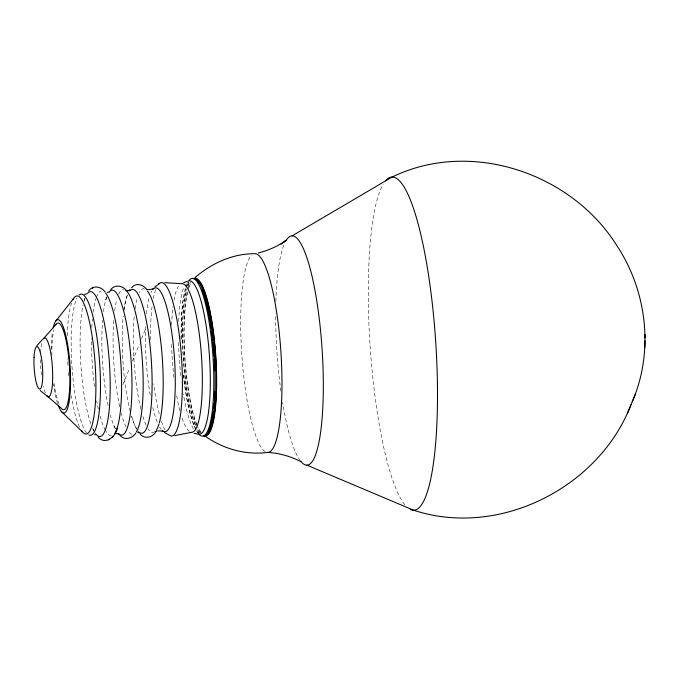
<?xml version="1.0" encoding="UTF-8"?>
<svg xmlns="http://www.w3.org/2000/svg" width="679" height="679" viewBox="0 0 679 679"><rect width="100%" height="100%" fill="white"/><g stroke="black" fill="none" stroke-linecap="round" stroke-linejoin="round"><path stroke-width="0.51" stroke-dasharray="3.4 2.55" d="M124.011 309.743L126.252 298.047L127.754 294.363M105.703 300.025L106.832 297.198M84.213 300.39L84.968 298.531M122.916 384.569L129.664 368.001M132.447 361.177L139.203 344.601M141.588 338.753L145.96 328.025M185.868 288.091L182.787 302.248L181.42 318.307L181.174 339.313M186.275 287.107L188.278 282.201M188.108 282.498L187.642 283.007L189.152 281.921M154.804 431.623L152.902 432.489A72.067 14.191 86.2 0 1 148.09 428.763M144.585 288.991L143.6 288.651A72.067 14.191 86.2 0 0 139.28 292.556M198.922 432.905L197.275 431.878L198.005 432.591L196.596 430.019M113.817 425.555L115.311 428.288M196.129 429.17L193.795 424.884L194.033 425.444L189.933 412.798L186.496 396.825L183.355 373.857M136.428 428.415L134.442 424.791L131.641 416.117M92.471 428.033L94.466 431.683M111.246 435.816A72.628 14.301 86.2 0 1 105.907 431.275M105.406 430.41A72.628 14.301 86.2 0 1 100.042 415.879M98.387 409.182A72.628 14.301 86.2 0 1 96.698 400.899M94.474 386.623A72.628 14.301 86.2 0 1 91.504 338.482M91.818 327.346A72.628 14.301 86.2 0 1 92.395 318.943M93.125 312.289A72.628 14.301 86.2 0 1 96.019 298.471M96.376 297.444A72.628 14.301 86.2 0 1 101.129 290.977M132.057 434.297A72.628 14.301 86.2 0 1 127.966 430.63M125.988 427.023A72.628 14.301 86.2 0 1 121.312 413.35M119.733 406.755A72.628 14.301 86.2 0 1 113.707 320.581M114.683 310.863A72.628 14.301 86.2 0 1 116.907 299.286M118.698 294.168A72.628 14.301 86.2 0 1 123.434 289.432M146.138 425.181A72.067 14.191 86.2 0 1 142.683 415.828M140.816 408.911A72.067 14.191 86.2 0 1 134.383 314.547M135.07 308.818A72.067 14.191 86.2 0 1 137.124 298.429M265.149 451.603A99.567 19.598 86.2 0 1 241.868 355.609A99.567 19.598 86.2 0 1 251.595 255.27M79.528 427.066A69.224 13.631 86.2 0 1 71.303 395.815M68.766 375.877A69.224 13.631 86.2 0 1 68.307 370.564M67.925 365.268A69.224 13.631 86.2 0 1 67.569 358.911M67.323 335.698A69.224 13.631 86.2 0 1 71.516 303.182M86.615 432.973A70.743 13.928 86.2 0 1 72.033 367.297A70.743 13.928 86.2 0 1 77.016 297.962M95.977 434.178A72.628 14.301 86.2 0 1 94.992 432.829M94.5 432.031A72.628 14.301 86.2 0 1 92.539 428.143M90.791 423.637A72.628 14.301 86.2 0 1 83.101 304.888M83.933 301.476A72.628 14.301 86.2 0 1 84.977 298.208M115.277 428.78A72.628 14.301 86.2 0 1 110.405 415.192M108.097 405.473A72.628 14.301 86.2 0 1 102.58 320.293M103.48 311.602A72.628 14.301 86.2 0 1 106.739 296.757M137.514 430.214A72.067 14.191 86.2 0 1 131.616 416.567M130.198 411.474A72.067 14.191 86.2 0 1 123.213 316.253M123.85 310.651A72.067 14.191 86.2 0 1 127.822 294.092M161.169 429.306A72.067 14.191 86.2 0 1 159.701 427.176M157.273 422.185A72.067 14.191 86.2 0 1 152.69 407.171M150.212 395.008A72.067 14.191 86.2 0 1 145.722 324.044M146.477 313.74A72.067 14.191 86.2 0 1 149.219 297.623M150.993 292.547A72.067 14.191 86.2 0 1 151.773 291.019M165.014 429.926A76.888 15.133 86.2 0 1 161.322 420.878M159.251 413.825A76.888 15.133 86.2 0 1 153.632 383.754M150.543 339.789A76.888 15.133 86.2 0 1 152.232 305.312M153.301 298.667A76.888 15.133 86.2 0 1 155.686 289.602M189.356 431.428A74.461 14.658 86.2 0 1 181.794 417.118M179.935 410.744A74.461 14.658 86.2 0 1 176.608 395.399M173.985 377.507A74.461 14.658 86.2 0 1 171.592 344.015M171.634 325.122A74.461 14.658 86.2 0 1 173.018 306.585M173.977 300.237A74.461 14.658 86.2 0 1 178.467 286.3M193.396 428.916A76.888 15.133 86.2 0 1 183.398 394.193M180.792 375.614A76.888 15.133 86.2 0 1 178.509 340.994M178.687 321.337A76.888 15.133 86.2 0 1 183.992 286.733M197.869 432.939A79.036 15.558 86.2 0 1 196.435 430.707M195.959 429.832A79.036 15.558 86.2 0 1 183.381 375.02M181.106 339.169A79.036 15.558 86.2 0 1 185.24 289.152M185.893 286.971A79.036 15.558 86.2 0 1 187.71 282.523M199.694 433.465A79.036 15.558 86.2 0 1 197.309 429.739M195.425 425.657A79.036 15.558 86.2 0 1 186.589 289.059M187.582 285.867A79.036 15.558 86.2 0 1 189.441 281.734M199.677 432.387A77.915 15.337 86.2 0 1 197.801 429.578M195.476 424.689A77.915 15.337 86.2 0 1 186.759 290.026M187.871 286.521A77.915 15.337 86.2 0 1 189.526 282.888M201.145 432.285A77.915 15.337 86.2 0 1 197.861 426.709M196.944 424.587A77.915 15.337 86.2 0 1 187.777 291.69M188.957 287.523A77.915 15.337 86.2 0 1 190.994 282.795M201.162 433.363A79.036 15.558 86.2 0 1 197.827 427.711M196.893 425.563A79.036 15.558 86.2 0 1 187.421 291.469M188.058 288.965A79.036 15.558 86.2 0 1 190.527 282.337M300.339 460.752A114.878 22.619 86.2 0 1 282.608 402.384M280.911 391.155A114.878 22.619 86.2 0 1 275.691 313.851M275.886 301.434A114.878 22.619 86.2 0 1 283.992 244.771M404.786 504.726A166.958 32.864 86.2 0 1 370.157 346.689A166.958 32.864 86.2 0 1 383.143 184.204M45.323 392.869A29.494 5.805 86.2 0 1 43.354 386.334M41.461 375.054A29.494 5.805 86.2 0 1 40.468 359.828M40.596 352.715A29.494 5.805 86.2 0 1 42.022 341.902M59.014 404.022A43.464 8.555 86.2 0 1 53.726 381.004M51.867 355.321A43.464 8.555 86.2 0 1 53.93 329.739M57.647 403.504A46.758 9.2 86.2 0 1 53.429 383.89M51.188 349.21A46.758 9.2 86.2 0 1 52.521 331.428"/><path stroke-width="1.02" d="M632.225 401.832C654.191 351.23 646.951 290.807 616.591 245.187C571.031 172.78 470.394 138.932 392.114 177.032L292.089 235.876M644.821 347.325L644.94 340.799M644.982 337.955L645.05 334.518M117.492 427.049C116.737 435.867 105.686 445.789 98.124 437.149M306.916 465.149L413.664 510.235C499.048 538.345 599.226 487.649 631.054 404.574M627.472 413.358L635.34 394.219M129.256 290.671L129.791 289.534M156.17 431.199C153.208 437.361 144.78 439.78 139.984 433.94M152.452 289.789L153.522 288.193M36.853 345.747L42.471 339.492M135.927 432.922C132.507 438.49 124.741 440.866 119.979 435.324M55.568 321.362L73.714 298.353M195.238 277.397C211.755 263.129 232.829 253.564 254.914 253.691A99.567 19.598 86.2 0 1 280.953 352.664A99.567 19.598 86.2 0 1 267.764 452.401C245.9 455.363 223.484 448.972 205.525 436.41M154.897 286.852L159.124 283.814M88.66 290.926C93.108 284.611 101.375 286.546 105.253 292.114M110.575 289.84C115.107 283.635 123.901 285.825 127.296 291.826A72.628 14.301 86.2 0 1 142.429 361.627A72.628 14.301 86.2 0 1 136.352 431.836M131.582 287.794C135.868 281.997 143.676 284.764 147.029 289.84M92.361 288.269L93.422 287.514M108.284 439.924L109.344 439.169M112.018 437.242L113.045 436.521M183.797 282.668L187.48 281.199M153.793 288.711L149.728 289.577L146.613 289.449M86.946 293.786L84.535 294.338M258.292 252.953C268.409 250.492 278.05 246.112 286.572 240.12L281.148 244.007L286.487 239.899A114.878 22.619 86.2 0 1 322.143 350.067A114.878 22.619 86.2 0 1 300.805 461.355M130.181 290.654L125.793 290.68M155.788 431.301L156.807 431.046M109.005 292.063L107.172 292.403M114.462 433.923L115.371 433.703M174.826 435.579L191.716 432.294A74.461 14.658 86.2 0 0 201.578 357.706A74.461 14.658 86.2 0 0 182.099 283.695L164.938 282.676M157.825 430.859L163.002 431.08M116.304 433.584L119.08 433.889M137.565 432.175L139.339 432.277M267.764 452.401C279.298 453.131 290.654 456.313 300.899 461.669M94.44 434.679L95.264 434.755M198.022 434.144L194.152 433.312M170.777 435.935L164.318 432.421M46.792 395.789L40.316 390.62M61.399 411.491L82.346 431.793M162.323 430.826L162.773 431.275M118.299 433.745L119.054 434.619M138.406 432.031L139.076 433.083M130.36 290.315A72.067 14.191 86.2 0 1 151.247 359.132A72.067 14.191 86.2 0 1 140.324 432.854M53.234 327.677A46.758 9.2 86.2 0 1 65.804 335.485A46.758 9.2 86.2 0 1 69.784 397.003A46.758 9.2 86.2 0 1 58.258 405.287M72.95 299.677A69.224 13.631 86.2 0 1 95.196 364.733A69.224 13.631 86.2 0 1 81.412 430.503M79.12 295.042A70.743 13.928 86.2 0 1 99.626 362.586A70.743 13.928 86.2 0 1 88.898 434.95M87.591 293.269A72.628 14.301 86.2 0 1 109.582 365.701A72.628 14.301 86.2 0 1 95.977 434.178M105.729 293.26A72.628 14.301 86.2 0 1 120.786 361.882A72.628 14.301 86.2 0 1 115.192 432.616M109.353 291.826A72.628 14.301 86.2 0 1 131.098 360.464A72.628 14.301 86.2 0 1 119.309 434.28M147.428 291.028A72.067 14.191 86.2 0 1 161.721 350.907A72.067 14.191 86.2 0 1 159.378 422.711M159.047 423.849A72.067 14.191 86.2 0 1 156.416 429.96M154.243 288.269A72.067 14.191 86.2 0 1 174.545 359.48A72.067 14.191 86.2 0 1 163.495 431.318M158.453 284.374A76.888 15.133 86.2 0 1 181.004 351.026A76.888 15.133 86.2 0 1 171.422 436.079M189.407 280.775A76.888 15.133 86.2 0 1 209.522 357.205A76.888 15.133 86.2 0 1 199.337 434.229M188.482 281.199A79.036 15.558 86.2 0 1 213.011 356.993A79.036 15.558 86.2 0 1 198.336 433.55M193.693 278.339A79.036 15.558 86.2 0 1 214.36 356.899A79.036 15.558 86.2 0 1 203.895 436.071M197.912 282.031A77.915 15.337 86.2 0 1 198.845 283.304M202.113 289.721A77.915 15.337 86.2 0 1 205.805 300.933M206.093 302.019A77.915 15.337 86.2 0 1 209.378 316.991M209.573 318.069A77.915 15.337 86.2 0 1 211.356 329.281M211.644 331.411A77.915 15.337 86.2 0 1 212.756 340.722M212.968 342.725A77.915 15.337 86.2 0 1 213.444 347.775M213.622 349.804A77.915 15.337 86.2 0 1 214.08 355.898M214.275 359.03A77.915 15.337 86.2 0 1 214.793 370.776M214.768 391.851A77.915 15.337 86.2 0 1 214.352 400.135M214.123 403.275A77.915 15.337 86.2 0 1 213.647 408.257M213.206 411.966A77.915 15.337 86.2 0 1 210.821 424.383M210.465 425.623A77.915 15.337 86.2 0 1 208.054 431.521M195.238 279.366A77.915 15.337 86.2 0 1 215.616 356.806A77.915 15.337 86.2 0 1 205.296 434.857M193.566 278.704A79.036 15.558 86.2 0 1 215.837 356.806A79.036 15.558 86.2 0 1 203.708 435.579M385.502 180.818A166.958 32.864 86.2 0 1 435.171 334.229A166.958 32.864 86.2 0 1 410.175 509.394M55.941 324.528L43.235 338.931A29.494 5.805 86.2 0 1 52.385 367.212A29.494 5.805 86.2 0 1 46.91 395.781L61.356 408.317A43.464 8.555 86.2 0 0 69.428 366.21A43.464 8.555 86.2 0 0 55.941 324.528M34.035 357.332A21.278 4.184 86.2 0 0 39.73 389.109A21.278 4.184 86.2 0 0 41.3 357.188A21.278 4.184 86.2 0 0 34.035 357.332"/></g></svg>
